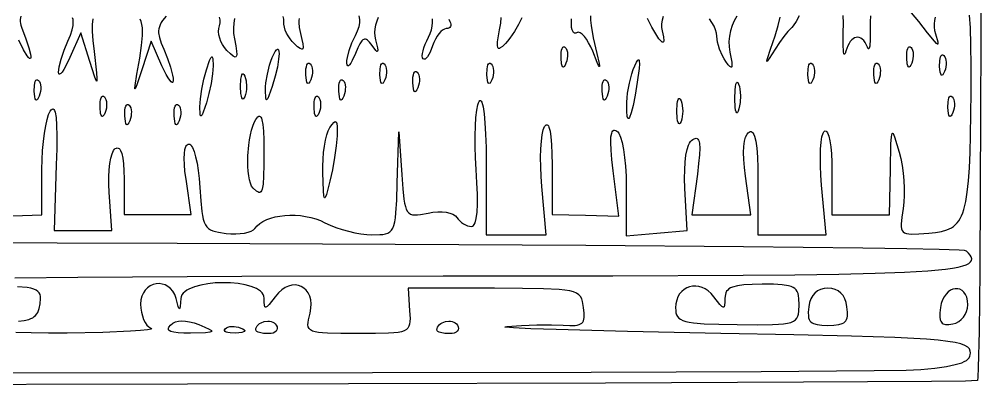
# Model space of a CAD drawing. Header units: millimetres. Extents: x -4.58 to 1.11, y 0.34 to 8.32.
# Drawn here: x -0.186 to 1.115, y 0.34 to 0.835 of the extents above; entities that cross this region are included whole.
import ezdxf

# ---------------------------------------------------------------- set-up
doc = ezdxf.new("R2010")
doc.units = ezdxf.units.MM

msp = doc.modelspace()

# ---------------------------------------------------------------- linework, layer by layer
at = {"flags": 128}
for points in [[(1.111113, 6.271716), (1.113889, 3.813083), (1.114462, 3.082177), (1.114608, 2.416727), (1.114346, 1.82654), (1.113694, 1.321422), (1.11267, 0.911181), (1.111291, 0.605624), (1.110474, 0.495167), (1.109576, 0.414559), (1.108597, 0.365025), (1.108079, 0.352294), (1.107542, 0.347792), (1.091209, 0.347217), (1.045364, 0.346648), (0.872858, 0.345534), (0.605467, 0.344467), (0.258636, 0.343461), (-0.611566, 0.3417), (-1.614191, 0.340378), (-2.625682, 0.339623)], [(-0.194444, 0.569958), (-0.155556, 0.571069), (-0.155389, 0.63275), (-0.155127, 0.645483), (-0.154445, 0.658019), (-0.15339, 0.670038), (-0.152007, 0.681217), (-0.150343, 0.691235), (-0.148444, 0.699771), (-0.146356, 0.706504), (-0.144125, 0.711111), (-0.142734, 0.712897), (-0.141465, 0.71389), (-0.140319, 0.714079), (-0.139292, 0.713455), (-0.138386, 0.712008), (-0.137597, 0.709727), (-0.13637, 0.702625), (-0.135602, 0.69207), (-0.135283, 0.677982), (-0.135405, 0.660282), (-0.135958, 0.638889), (-0.138889, 0.55), (-0.1, 0.55), (-0.061111, 0.55), (-0.064694, 0.601625), (-0.065178, 0.61223), (-0.06516, 0.622371), (-0.064674, 0.631818), (-0.063752, 0.640342), (-0.062427, 0.647713), (-0.060732, 0.653701), (-0.058699, 0.658077), (-0.057566, 0.659589), (-0.056361, 0.660611), (-0.054946, 0.66129), (-0.053616, 0.661528), (-0.052373, 0.661326), (-0.051218, 0.660687), (-0.050151, 0.659614), (-0.049173, 0.658109), (-0.047486, 0.653813), (-0.046164, 0.647818), (-0.045213, 0.640146), (-0.044637, 0.630816), (-0.044444, 0.619847), (-0.044444, 0.571708), (0.000889, 0.571708), (0.046208, 0.571708), (0.039097, 0.619181), (0.037729, 0.629615), (0.036913, 0.638934), (0.03664, 0.647053), (0.036905, 0.653887), (0.037698, 0.659351), (0.039013, 0.663358), (0.039864, 0.66479), (0.040843, 0.665825), (0.041949, 0.666455), (0.043181, 0.666667), (0.04434, 0.666364), (0.045501, 0.665476), (0.046657, 0.664033), (0.047799, 0.662064), (0.050013, 0.656669), (0.052085, 0.649531), (0.053954, 0.640889), (0.055561, 0.630983), (0.056847, 0.620051), (0.05775, 0.608333), (0.058942, 0.589976), (0.060365, 0.575865), (0.061272, 0.570211), (0.062367, 0.565391), (0.063693, 0.561329), (0.065295, 0.557948), (0.067216, 0.555173), (0.069498, 0.552928), (0.072187, 0.551137), (0.075324, 0.549724), (0.078954, 0.548613), (0.083121, 0.547728), (0.093236, 0.546333), (0.099831, 0.545803), (0.10625, 0.545716), (0.112333, 0.546044), (0.11792, 0.546759), (0.122853, 0.547834), (0.12697, 0.549242), (0.130114, 0.550954), (0.132125, 0.552944), (0.135005, 0.556505), (0.138668, 0.559686), (0.143033, 0.562482), (0.148019, 0.564886), (0.153544, 0.566892), (0.159528, 0.568491), (0.165889, 0.569679), (0.172545, 0.570448), (0.179416, 0.570791), (0.186421, 0.570703), (0.193477, 0.570175), (0.200504, 0.569202), (0.20742, 0.567777), (0.214145, 0.565893), (0.220597, 0.563544), (0.226694, 0.560722), (0.233659, 0.557451), (0.241421, 0.5544), (0.249719, 0.551635), (0.258295, 0.549224), (0.266888, 0.547233), (0.275237, 0.545728), (0.283084, 0.544776), (0.290167, 0.544444), (0.300649, 0.544612), (0.30491, 0.544969), (0.308582, 0.545639), (0.311714, 0.54672), (0.314353, 0.548312), (0.316548, 0.550511), (0.318347, 0.553417), (0.319799, 0.557127), (0.320951, 0.56174), (0.321851, 0.567355), (0.322549, 0.574069), (0.32353, 0.59119), (0.324278, 0.613889), (0.326333, 0.683333), (0.330403, 0.625389), (0.331809, 0.60655), (0.333289, 0.5924), (0.334181, 0.586903), (0.33524, 0.582363), (0.336516, 0.578707), (0.338057, 0.575863), (0.339914, 0.573759), (0.342135, 0.572325), (0.344771, 0.571486), (0.34787, 0.571172), (0.351481, 0.571311), (0.355656, 0.57183), (0.365889, 0.573722), (0.372465, 0.574766), (0.37884, 0.575256), (0.384869, 0.575214), (0.390411, 0.574661), (0.395324, 0.57362), (0.399465, 0.572111), (0.402691, 0.570156), (0.404861, 0.567778), (0.406626, 0.565323), (0.408744, 0.563032), (0.411134, 0.560956), (0.413717, 0.559146), (0.416412, 0.55765), (0.41914, 0.55652), (0.421821, 0.555805), (0.424375, 0.555556), (0.42579, 0.55586), (0.42707, 0.556773), (0.428216, 0.558291), (0.429228, 0.560414), (0.430846, 0.566467), (0.431925, 0.574917), (0.432463, 0.585749), (0.432459, 0.59895), (0.431911, 0.614506), (0.430819, 0.632403), (0.429905, 0.648142), (0.429423, 0.663409), (0.429357, 0.67783), (0.429691, 0.691028), (0.430409, 0.702627), (0.431495, 0.71225), (0.432934, 0.719523), (0.43378, 0.722161), (0.434708, 0.724069), (0.435728, 0.725211), (0.436707, 0.725382), (0.437641, 0.724612), (0.438528, 0.722928), (0.440146, 0.716932), (0.441535, 0.707618), (0.442668, 0.69521), (0.443521, 0.679933), (0.444066, 0.66201), (0.444278, 0.641667), (0.444444, 0.544444), (0.484875, 0.544444), (0.525306, 0.544444), (0.519403, 0.609597), (0.518415, 0.622999), (0.517877, 0.63611), (0.517775, 0.648599), (0.518092, 0.660135), (0.518814, 0.67039), (0.519924, 0.679031), (0.521408, 0.685729), (0.522285, 0.688246), (0.52325, 0.690153), (0.524386, 0.691664), (0.525458, 0.692516), (0.526466, 0.692714), (0.527409, 0.692265), (0.528285, 0.691175), (0.529093, 0.68945), (0.5305, 0.684122), (0.531621, 0.676331), (0.532445, 0.666129), (0.532964, 0.653567), (0.533167, 0.638694), (0.533333, 0.571847), (0.578403, 0.570653), (0.623472, 0.569472), (0.615819, 0.63075), (0.614061, 0.646037), (0.612961, 0.658646), (0.612528, 0.668689), (0.612774, 0.676274), (0.613709, 0.681512), (0.614438, 0.683285), (0.615343, 0.684512), (0.616425, 0.685207), (0.617686, 0.685383), (0.619128, 0.685055), (0.62075, 0.684236), (0.622063, 0.683091), (0.623332, 0.681322), (0.625716, 0.676049), (0.627856, 0.668684), (0.629708, 0.659491), (0.631227, 0.648738), (0.632367, 0.636691), (0.633084, 0.623616), (0.633333, 0.609778), (0.633333, 0.543097), (0.674556, 0.546542), (0.715778, 0.55), (0.712681, 0.607194), (0.712221, 0.620136), (0.712293, 0.631893), (0.712881, 0.64238), (0.713974, 0.65151), (0.715557, 0.6592), (0.717616, 0.665362), (0.71882, 0.667844), (0.720139, 0.669912), (0.72157, 0.671556), (0.723111, 0.672764), (0.724936, 0.673748), (0.726557, 0.674301), (0.727978, 0.674404), (0.729201, 0.674039), (0.730228, 0.673185), (0.731062, 0.671825), (0.731706, 0.669938), (0.732161, 0.667505), (0.732519, 0.660927), (0.732156, 0.651938), (0.731092, 0.640383), (0.729347, 0.626111), (0.722042, 0.571111), (0.761764, 0.571111), (0.801472, 0.571111), (0.794306, 0.623236), (0.792907, 0.635038), (0.792092, 0.645747), (0.791855, 0.655287), (0.792189, 0.663582), (0.79309, 0.670556), (0.79455, 0.676133), (0.796564, 0.680237), (0.797776, 0.681713), (0.799125, 0.682792), (0.800596, 0.683424), (0.801969, 0.68344), (0.803243, 0.682837), (0.80442, 0.68161), (0.805499, 0.679759), (0.806482, 0.67728), (0.80816, 0.670425), (0.809457, 0.661025), (0.810379, 0.649055), (0.810929, 0.634494), (0.811111, 0.617319), (0.811111, 0.544444), (0.857097, 0.544444), (0.903083, 0.544444), (0.897042, 0.611097), (0.896034, 0.624616), (0.895491, 0.637472), (0.895395, 0.649368), (0.895731, 0.660005), (0.896481, 0.669084), (0.89763, 0.676306), (0.89916, 0.681373), (0.900063, 0.683005), (0.901056, 0.683986), (0.902079, 0.68431), (0.903075, 0.684019), (0.904036, 0.683139), (0.904959, 0.6817), (0.906666, 0.677248), (0.908156, 0.670882), (0.909387, 0.662821), (0.910317, 0.653283), (0.910906, 0.642487), (0.911111, 0.630653), (0.911111, 0.571111), (0.95, 0.571111), (0.988889, 0.571111), (0.989889, 0.632778), (0.990674, 0.667057), (0.991299, 0.676435), (0.991726, 0.679292), (0.992253, 0.680969), (0.992896, 0.681497), (0.993671, 0.680908), (0.995682, 0.6765), (1.002014, 0.655639), (1.004129, 0.64709), (1.005866, 0.637662), (1.007204, 0.627665), (1.008122, 0.617408), (1.008598, 0.607203), (1.008612, 0.59736), (1.008142, 0.588189), (1.007167, 0.58), (1.0053, 0.567938), (1.004413, 0.558892), (1.004461, 0.555381), (1.004901, 0.552481), (1.005784, 0.550144), (1.00716, 0.548323), (1.009077, 0.546969), (1.011585, 0.546036), (1.014734, 0.545475), (1.018573, 0.545238), (1.028519, 0.545548), (1.041819, 0.546583), (1.050938, 0.54754), (1.05901, 0.548931), (1.066101, 0.550975), (1.069298, 0.552309), (1.072276, 0.553888), (1.07504, 0.55574), (1.077601, 0.557891), (1.079965, 0.560368), (1.082142, 0.563199), (1.084139, 0.566411), (1.085965, 0.570032), (1.087628, 0.574088), (1.089135, 0.578608), (1.091719, 0.589144), (1.093781, 0.601859), (1.095388, 0.61697), (1.096605, 0.634697), (1.097497, 0.655256), (1.098132, 0.678866), (1.098889, 0.736111), (1.099034, 0.771584), (1.098761, 0.800391), (1.098004, 0.823129), (1.096698, 0.840394)], [(-0.183906, 0.839255), (-0.184757, 0.834464), (-0.184765, 0.831965), (-0.184473, 0.829407), (-0.183866, 0.826796), (-0.182931, 0.824139), (-0.176914, 0.80868), (-0.17287, 0.796488), (-0.170738, 0.787827), (-0.170373, 0.784901), (-0.170464, 0.782957), (-0.171004, 0.782025), (-0.171987, 0.782141), (-0.173406, 0.783335), (-0.175253, 0.785641), (-0.180202, 0.79372), (-0.186778, 0.806639)], [(-0.086477, 0.835594), (-0.087429, 0.82805), (-0.087456, 0.818416), (-0.086631, 0.806355), (-0.085028, 0.791528), (-0.08171, 0.762696), (-0.081091, 0.754987), (-0.081247, 0.751559), (-0.081633, 0.751405), (-0.082236, 0.752268), (-0.084122, 0.756969), (-0.090819, 0.777778), (-0.102958, 0.816667), (-0.117639, 0.783333), (-0.123384, 0.771445), (-0.125926, 0.76702), (-0.128163, 0.763717), (-0.130035, 0.761618), (-0.131479, 0.760804), (-0.132021, 0.760905), (-0.132432, 0.761358), (-0.132833, 0.763361), (-0.132667, 0.766631), (-0.131996, 0.770816), (-0.129344, 0.781236), (-0.12529, 0.79324), (-0.12025, 0.805444), (-0.116776, 0.813592), (-0.114401, 0.820562), (-0.113147, 0.826603), (-0.113038, 0.83196), (-0.11342, 0.834459), (-0.114097, 0.83688)], [(0.012356, 0.839183), (0.007482, 0.833147), (0.005642, 0.830323), (0.004189, 0.82757), (0.003114, 0.824845), (0.00241, 0.822104), (0.002067, 0.819304), (0.002078, 0.816402), (0.003129, 0.810114), (0.005495, 0.802892), (0.009111, 0.794389), (0.014162, 0.782164), (0.018224, 0.770142), (0.020883, 0.759709), (0.021556, 0.755521), (0.021722, 0.75225), (0.021321, 0.750247), (0.02091, 0.749794), (0.020368, 0.749693), (0.018924, 0.750507), (0.017052, 0.752606), (0.014814, 0.755909), (0.012273, 0.760334), (0.006528, 0.772222), (-0.008153, 0.805556), (-0.020653, 0.766667), (-0.02681, 0.748051), (-0.028651, 0.743135), (-0.02972, 0.741102), (-0.029978, 0.741156), (-0.030057, 0.741918), (-0.029702, 0.745548), (-0.027069, 0.761111), (-0.023377, 0.782371), (-0.020906, 0.799469), (-0.019708, 0.812992), (-0.019602, 0.818597), (-0.019833, 0.823528), (-0.020409, 0.827858), (-0.021334, 0.831662), (-0.022616, 0.835012)], [(0.104718, 0.835733), (0.103553, 0.829446), (0.103083, 0.822743), (0.103363, 0.815678), (0.104444, 0.808306), (0.106223, 0.798974), (0.107286, 0.791994), (0.107559, 0.787249), (0.107374, 0.785679), (0.106962, 0.784623), (0.106313, 0.784068), (0.105418, 0.783999), (0.102851, 0.785261), (0.099182, 0.788291), (0.094333, 0.792972), (0.091151, 0.796624), (0.088435, 0.800687), (0.086226, 0.805025), (0.084564, 0.809503), (0.083492, 0.813985), (0.08305, 0.818336), (0.08328, 0.822418), (0.084222, 0.826097), (0.08518, 0.829965), (0.085149, 0.833905), (0.084166, 0.83786)], [(0.19184, 0.836081), (0.191442, 0.833328), (0.191351, 0.830346), (0.192023, 0.82358), (0.193736, 0.815556), (0.195625, 0.807617), (0.19678, 0.801621), (0.197148, 0.797482), (0.196679, 0.795113), (0.196114, 0.794566), (0.195321, 0.79443), (0.193023, 0.795347), (0.189734, 0.797778), (0.185403, 0.801639), (0.182326, 0.804855), (0.1795, 0.808463), (0.176982, 0.81234), (0.174833, 0.816365), (0.173111, 0.820414), (0.171875, 0.824365), (0.171184, 0.828097), (0.171097, 0.831486), (0.170943, 0.834831), (0.17007, 0.838425)], [(0.298695, 0.837122), (0.296587, 0.832188), (0.295001, 0.827145), (0.293982, 0.822057), (0.293577, 0.816987), (0.293832, 0.811998), (0.294792, 0.807153), (0.297472, 0.796433), (0.297898, 0.793359), (0.297691, 0.791771), (0.297345, 0.791525), (0.296835, 0.791641), (0.295311, 0.792942), (0.290194, 0.799722), (0.286928, 0.804085), (0.284054, 0.806931), (0.282724, 0.807767), (0.281445, 0.808199), (0.280201, 0.80822), (0.278976, 0.807823), (0.277753, 0.806999), (0.276518, 0.80574), (0.273944, 0.801886), (0.271129, 0.796198), (0.267944, 0.788611), (0.263625, 0.779086), (0.261696, 0.775766), (0.259984, 0.773479), (0.258538, 0.772278), (0.257403, 0.772217), (0.25663, 0.773347), (0.256264, 0.775722), (0.256371, 0.779124), (0.256951, 0.783197), (0.259345, 0.792743), (0.263071, 0.803132), (0.26775, 0.813139), (0.27082, 0.819412), (0.272869, 0.825004), (0.273878, 0.830077), (0.273826, 0.83479), (0.272694, 0.839305)], [(0.393795, 0.835245), (0.395222, 0.832069), (0.39622, 0.830091), (0.396717, 0.828246), (0.396733, 0.826573), (0.396288, 0.825115), (0.395402, 0.82391), (0.394093, 0.822999), (0.392383, 0.822423), (0.390292, 0.822222), (0.387931, 0.821752), (0.385439, 0.820403), (0.382892, 0.81827), (0.380365, 0.815448), (0.377932, 0.812031), (0.375671, 0.808113), (0.373654, 0.803789), (0.371958, 0.799153), (0.368687, 0.79063), (0.366941, 0.787217), (0.365191, 0.784467), (0.363489, 0.782452), (0.361888, 0.781245), (0.360439, 0.780917), (0.359194, 0.781542), (0.358365, 0.78312), (0.358094, 0.785535), (0.358354, 0.788666), (0.359113, 0.792394), (0.360341, 0.796598), (0.362009, 0.801157), (0.364086, 0.805951), (0.366542, 0.810861), (0.368839, 0.815814), (0.370482, 0.820796), (0.371494, 0.825759), (0.3719, 0.830655), (0.371723, 0.835436)], [(0.492222, 0.836847), (0.488119, 0.827865), (0.482602, 0.818325), (0.476396, 0.809365), (0.47326, 0.805459), (0.470222, 0.802125), (0.466285, 0.798391), (0.463278, 0.796181), (0.462111, 0.795679), (0.46116, 0.795594), (0.460421, 0.79594), (0.459889, 0.796729), (0.459422, 0.799684), (0.459718, 0.804559), (0.462431, 0.820458), (0.464038, 0.829684), (0.464755, 0.83728)], [(0.584987, 0.839365), (0.58518, 0.833494), (0.585898, 0.826693), (0.588822, 0.81004), (0.593597, 0.788889), (0.596677, 0.775345), (0.597201, 0.772087), (0.597192, 0.771345), (0.596995, 0.771198), (0.596018, 0.772698), (0.594232, 0.776608), (0.588069, 0.791736), (0.585438, 0.797772), (0.582632, 0.803187), (0.579739, 0.807877), (0.576844, 0.81174), (0.574033, 0.814671), (0.571394, 0.816568), (0.569011, 0.817328), (0.567943, 0.817249), (0.566972, 0.816847), (0.565213, 0.816136), (0.563632, 0.816235), (0.56226, 0.817088), (0.561127, 0.818637), (0.560262, 0.820827), (0.559697, 0.823599), (0.55946, 0.826898), (0.559583, 0.830667), (0.559615, 0.833232), (0.559307, 0.835662)], [(0.683002, 0.838488), (0.681678, 0.833556), (0.681006, 0.828589), (0.681033, 0.823728), (0.681806, 0.819111), (0.683587, 0.811043), (0.683954, 0.806043), (0.683637, 0.804669), (0.683003, 0.804031), (0.682065, 0.804119), (0.680833, 0.804924), (0.677541, 0.808639), (0.673224, 0.815095), (0.667978, 0.824211), (0.661903, 0.835903)], [(0.782578, 0.839247), (0.779182, 0.832986), (0.776355, 0.826337), (0.774167, 0.819394), (0.772687, 0.812248), (0.771986, 0.804993), (0.772132, 0.797722), (0.773194, 0.790528), (0.775719, 0.777084), (0.776061, 0.77305), (0.775762, 0.770741), (0.775366, 0.770219), (0.774801, 0.770109), (0.773157, 0.771104), (0.770809, 0.773677), (0.767736, 0.777778), (0.765354, 0.781487), (0.763125, 0.785647), (0.759323, 0.794753), (0.757849, 0.799418), (0.756724, 0.803969), (0.755999, 0.808266), (0.755722, 0.812167), (0.755242, 0.816134), (0.753924, 0.82062), (0.751861, 0.825471), (0.749142, 0.830533), (0.74586, 0.835652)], [(0.866729, 0.839709), (0.862781, 0.832085), (0.858849, 0.825975), (0.85704, 0.823751), (0.855417, 0.822222), (0.851487, 0.818312), (0.846201, 0.811771), (0.840249, 0.803511), (0.834319, 0.794444), (0.826474, 0.781944), (0.824309, 0.778819), (0.82322, 0.777778), (0.823137, 0.778819), (0.823985, 0.781944), (0.828194, 0.794444), (0.834213, 0.812382), (0.838495, 0.826577), (0.841032, 0.837561)], [(0.962913, 0.839718), (0.962452, 0.831471), (0.962569, 0.821819), (0.96273, 0.807972), (0.962085, 0.798719), (0.961498, 0.796067), (0.960755, 0.794866), (0.96033, 0.794842), (0.959871, 0.795218), (0.958861, 0.797222), (0.957374, 0.800713), (0.955721, 0.803669), (0.953929, 0.806095), (0.952024, 0.807995), (0.950032, 0.809375), (0.94798, 0.81024), (0.945893, 0.810595), (0.943799, 0.810444), (0.941722, 0.809794), (0.93969, 0.808649), (0.937729, 0.807014), (0.935865, 0.804894), (0.934124, 0.802294), (0.932532, 0.79922), (0.931117, 0.795676), (0.929903, 0.791667), (0.928913, 0.788668), (0.928048, 0.787623), (0.927666, 0.787802), (0.927322, 0.788431), (0.92675, 0.790988), (0.926129, 0.800938), (0.926306, 0.816653), (0.926538, 0.829556), (0.926181, 0.839837)], [(1.050625, 0.837633), (1.049616, 0.833245), (1.04909, 0.82877), (1.049078, 0.824254), (1.049612, 0.819746), (1.050722, 0.815292), (1.053852, 0.804602), (1.054206, 0.801985), (1.054039, 0.801364), (1.053628, 0.801203), (1.052029, 0.802268), (1.049316, 0.805192), (1.040181, 0.816667), (1.028282, 0.831821), (1.018499, 0.84365)], [(0.146333, 0.738889), (0.146462, 0.743806), (0.14696, 0.749271), (0.148908, 0.761111), (0.151874, 0.772951), (0.153645, 0.778416), (0.155556, 0.783333), (0.157694, 0.787979), (0.159548, 0.791347), (0.161116, 0.793511), (0.162399, 0.79454), (0.163397, 0.794507), (0.16411, 0.793483), (0.164538, 0.79154), (0.164681, 0.788748), (0.16411, 0.780906), (0.162399, 0.770527), (0.159548, 0.758183), (0.155556, 0.744444), (0.151134, 0.731641), (0.149564, 0.728159), (0.148361, 0.726589), (0.147884, 0.726512), (0.147481, 0.726903), (0.14688, 0.729075), (0.146333, 0.738889)], [(0.545319, 0.782403), (0.545508, 0.79014), (0.545981, 0.793136), (0.546674, 0.79547), (0.547561, 0.797083), (0.54862, 0.797913), (0.549825, 0.7979), (0.551153, 0.796986), (0.552383, 0.795339), (0.553301, 0.793228), (0.553904, 0.790739), (0.554186, 0.78796), (0.554144, 0.784979), (0.553776, 0.781883), (0.553076, 0.778759), (0.552042, 0.775694), (0.550754, 0.772904), (0.549567, 0.771178), (0.548495, 0.770504), (0.54755, 0.770866), (0.546747, 0.772252), (0.546098, 0.774646), (0.545319, 0.782403)], [(1.011986, 0.782403), (1.012175, 0.79014), (1.012648, 0.793136), (1.01334, 0.79547), (1.014228, 0.797083), (1.015287, 0.797913), (1.016492, 0.7979), (1.017819, 0.796986), (1.01905, 0.795339), (1.019968, 0.793228), (1.02057, 0.790739), (1.020852, 0.78796), (1.020811, 0.784979), (1.020442, 0.781883), (1.019743, 0.778759), (1.018708, 0.775694), (1.017421, 0.772904), (1.016234, 0.771178), (1.015162, 0.770504), (1.014217, 0.770866), (1.013414, 0.772252), (1.012765, 0.774646), (1.011986, 0.782403)], [(0.057778, 0.716667), (0.058479, 0.727487), (0.060389, 0.740521), (0.063215, 0.754128), (0.066667, 0.766667), (0.071028, 0.779285), (0.072578, 0.782726), (0.073759, 0.784288), (0.074223, 0.784372), (0.074609, 0.783995), (0.075169, 0.78187), (0.075569, 0.772222), (0.074866, 0.761402), (0.072951, 0.748368), (0.07012, 0.734761), (0.066667, 0.722222), (0.062307, 0.709598), (0.06076, 0.706157), (0.059582, 0.704595), (0.059119, 0.704513), (0.058734, 0.704891), (0.058176, 0.707017), (0.057778, 0.716667)], [(1.056431, 0.771292), (1.056619, 0.779029), (1.057092, 0.782025), (1.057785, 0.784359), (1.058673, 0.785971), (1.059731, 0.786801), (1.060937, 0.786789), (1.062264, 0.785875), (1.063494, 0.784228), (1.064413, 0.782117), (1.065015, 0.779628), (1.065297, 0.776849), (1.065256, 0.773868), (1.064887, 0.770771), (1.064187, 0.767648), (1.063153, 0.764583), (1.061865, 0.761793), (1.060679, 0.760067), (1.059606, 0.759393), (1.058661, 0.759755), (1.057858, 0.761141), (1.057209, 0.763535), (1.056431, 0.771292)], [(0.200875, 0.760181), (0.201064, 0.767918), (0.201537, 0.770914), (0.202229, 0.773248), (0.203117, 0.77486), (0.204176, 0.77569), (0.205381, 0.775678), (0.206708, 0.774764), (0.207939, 0.773117), (0.208857, 0.771005), (0.209459, 0.768517), (0.209741, 0.765738), (0.2097, 0.762757), (0.209331, 0.75966), (0.208632, 0.756536), (0.207597, 0.753472), (0.20631, 0.750681), (0.205123, 0.748956), (0.204051, 0.748282), (0.203106, 0.748644), (0.202302, 0.750029), (0.201654, 0.752423), (0.200875, 0.760181)], [(0.300875, 0.760181), (0.301064, 0.767918), (0.301537, 0.770914), (0.302229, 0.773248), (0.303117, 0.77486), (0.304176, 0.77569), (0.305381, 0.775678), (0.306708, 0.774764), (0.307939, 0.773117), (0.308857, 0.771005), (0.309459, 0.768517), (0.309741, 0.765738), (0.3097, 0.762757), (0.309331, 0.75966), (0.308632, 0.756536), (0.307597, 0.753472), (0.30631, 0.750681), (0.305123, 0.748956), (0.304051, 0.748282), (0.303106, 0.748644), (0.302302, 0.750029), (0.301654, 0.752423), (0.300875, 0.760181)], [(0.445319, 0.760181), (0.445508, 0.767918), (0.445981, 0.770914), (0.446674, 0.773248), (0.447561, 0.77486), (0.44862, 0.77569), (0.449825, 0.775678), (0.451153, 0.774764), (0.452383, 0.773117), (0.453301, 0.771005), (0.453904, 0.768517), (0.454186, 0.765738), (0.454144, 0.762757), (0.453776, 0.75966), (0.453076, 0.756536), (0.452042, 0.753472), (0.450754, 0.750681), (0.449567, 0.748956), (0.448495, 0.748282), (0.44755, 0.748644), (0.446747, 0.750029), (0.446098, 0.752423), (0.445319, 0.760181)], [(0.634111, 0.723139), (0.634474, 0.728989), (0.63521, 0.735324), (0.637623, 0.748639), (0.640992, 0.761475), (0.642923, 0.76721), (0.644958, 0.772222), (0.647312, 0.776984), (0.649104, 0.779639), (0.64979, 0.780169), (0.650338, 0.780163), (0.650747, 0.779619), (0.651017, 0.778533), (0.651146, 0.774725), (0.650728, 0.768716), (0.648264, 0.75), (0.645353, 0.73244), (0.642578, 0.718576), (0.640035, 0.708591), (0.637818, 0.702663), (0.636861, 0.701277), (0.636022, 0.700974), (0.635312, 0.701775), (0.634742, 0.703703), (0.634074, 0.711031), (0.634111, 0.723139)], [(0.878653, 0.760181), (0.878842, 0.767918), (0.879314, 0.770914), (0.880007, 0.773248), (0.880895, 0.77486), (0.881954, 0.77569), (0.883159, 0.775678), (0.884486, 0.774764), (0.885717, 0.773117), (0.886635, 0.771005), (0.887237, 0.768517), (0.887519, 0.765738), (0.887478, 0.762757), (0.887109, 0.75966), (0.886409, 0.756536), (0.885375, 0.753472), (0.884088, 0.750681), (0.882901, 0.748956), (0.881828, 0.748282), (0.880884, 0.748644), (0.88008, 0.750029), (0.879432, 0.752423), (0.878653, 0.760181)], [(0.967542, 0.760181), (0.96773, 0.767918), (0.968203, 0.770914), (0.968896, 0.773248), (0.969784, 0.77486), (0.970842, 0.77569), (0.972048, 0.775678), (0.973375, 0.774764), (0.974605, 0.773117), (0.975524, 0.771005), (0.976126, 0.768517), (0.976408, 0.765738), (0.976367, 0.762757), (0.975998, 0.75966), (0.975298, 0.756536), (0.974264, 0.753472), (0.972976, 0.750681), (0.97179, 0.748956), (0.970717, 0.748282), (0.969773, 0.748644), (0.968969, 0.750029), (0.968321, 0.752423), (0.967542, 0.760181)], [(0.112861, 0.744444), (0.113304, 0.754134), (0.113824, 0.757567), (0.11451, 0.759983), (0.115342, 0.761324), (0.116295, 0.761534), (0.117346, 0.760556), (0.118472, 0.758333), (0.119484, 0.75526), (0.120207, 0.751845), (0.120785, 0.744444), (0.12064, 0.740687), (0.120207, 0.737044), (0.119484, 0.733629), (0.118472, 0.730556), (0.117346, 0.728333), (0.116295, 0.727355), (0.115342, 0.727565), (0.11451, 0.728906), (0.113824, 0.731322), (0.113304, 0.734755), (0.112861, 0.744444)], [(0.345319, 0.749069), (0.345508, 0.756807), (0.345981, 0.759803), (0.346674, 0.762137), (0.347561, 0.763749), (0.34862, 0.764579), (0.349825, 0.764567), (0.351153, 0.763653), (0.352383, 0.762006), (0.353301, 0.759894), (0.353904, 0.757405), (0.354186, 0.754627), (0.354144, 0.751646), (0.353776, 0.748549), (0.353076, 0.745425), (0.352042, 0.742361), (0.350754, 0.73957), (0.349567, 0.737845), (0.348495, 0.73717), (0.34755, 0.737533), (0.346747, 0.738918), (0.346098, 0.741312), (0.345319, 0.749069)], [(-0.165792, 0.737958), (-0.165603, 0.745696), (-0.16513, 0.748692), (-0.164437, 0.751026), (-0.16355, 0.752638), (-0.162491, 0.753468), (-0.161286, 0.753456), (-0.159958, 0.752542), (-0.158728, 0.750895), (-0.15781, 0.748783), (-0.157208, 0.746294), (-0.156925, 0.743516), (-0.156967, 0.740534), (-0.157335, 0.737438), (-0.158035, 0.734314), (-0.159069, 0.73125), (-0.160357, 0.728459), (-0.161544, 0.726734), (-0.162616, 0.726059), (-0.163561, 0.726422), (-0.164364, 0.727807), (-0.165013, 0.730201), (-0.165792, 0.737958)], [(0.245319, 0.737958), (0.245508, 0.745696), (0.245981, 0.748692), (0.246674, 0.751026), (0.247561, 0.752638), (0.24862, 0.753468), (0.249825, 0.753456), (0.251153, 0.752542), (0.252383, 0.750895), (0.253301, 0.748783), (0.253904, 0.746294), (0.254186, 0.743516), (0.254144, 0.740534), (0.253776, 0.737438), (0.253076, 0.734314), (0.252042, 0.73125), (0.250754, 0.728459), (0.249567, 0.726734), (0.248495, 0.726059), (0.24755, 0.726422), (0.246747, 0.727807), (0.246098, 0.730201), (0.245319, 0.737958)], [(0.600875, 0.737958), (0.601064, 0.745696), (0.601537, 0.748692), (0.602229, 0.751026), (0.603117, 0.752638), (0.604176, 0.753468), (0.605381, 0.753456), (0.606708, 0.752542), (0.607939, 0.750895), (0.608857, 0.748783), (0.609459, 0.746294), (0.609741, 0.743516), (0.6097, 0.740534), (0.609331, 0.737438), (0.608632, 0.734314), (0.607597, 0.73125), (0.60631, 0.728459), (0.605123, 0.726734), (0.604051, 0.726059), (0.603106, 0.726422), (0.602302, 0.727807), (0.601654, 0.730201), (0.600875, 0.737958)], [(0.779944, 0.727778), (0.780224, 0.739641), (0.780666, 0.744038), (0.781283, 0.747302), (0.782053, 0.749354), (0.782954, 0.750114), (0.783967, 0.749499), (0.785069, 0.747431), (0.786076, 0.74428), (0.786812, 0.740566), (0.787469, 0.731993), (0.787026, 0.722806), (0.786389, 0.718323), (0.785472, 0.714097), (0.784438, 0.710831), (0.783456, 0.709098), (0.782992, 0.708789), (0.782549, 0.708843), (0.78174, 0.71001), (0.781051, 0.712543), (0.780507, 0.716386), (0.779944, 0.727778)], [(-0.076903, 0.715736), (-0.076714, 0.723474), (-0.076241, 0.72647), (-0.075549, 0.728804), (-0.074661, 0.730416), (-0.073602, 0.731246), (-0.072397, 0.731234), (-0.071069, 0.730319), (-0.069839, 0.728673), (-0.068921, 0.726561), (-0.068319, 0.724072), (-0.068036, 0.721293), (-0.068078, 0.718312), (-0.068446, 0.715216), (-0.069146, 0.712092), (-0.070181, 0.709028), (-0.071468, 0.706237), (-0.072655, 0.704512), (-0.073727, 0.703837), (-0.074672, 0.7042), (-0.075475, 0.705585), (-0.076124, 0.707979), (-0.076903, 0.715736)], [(0.211986, 0.715736), (0.212175, 0.723474), (0.212648, 0.72647), (0.21334, 0.728804), (0.214228, 0.730416), (0.215287, 0.731246), (0.216492, 0.731234), (0.217819, 0.730319), (0.21905, 0.728673), (0.219968, 0.726561), (0.22057, 0.724072), (0.220852, 0.721293), (0.220811, 0.718312), (0.220442, 0.715216), (0.219743, 0.712092), (0.218708, 0.709028), (0.217421, 0.706237), (0.216234, 0.704512), (0.215162, 0.703837), (0.214217, 0.7042), (0.213414, 0.705585), (0.212765, 0.707979), (0.211986, 0.715736)], [(1.067542, 0.715736), (1.06773, 0.723474), (1.068203, 0.72647), (1.068896, 0.728804), (1.069784, 0.730416), (1.070842, 0.731246), (1.072048, 0.731234), (1.073375, 0.730319), (1.074605, 0.728673), (1.075524, 0.726561), (1.076126, 0.724072), (1.076408, 0.721293), (1.076367, 0.718312), (1.075998, 0.715216), (1.075298, 0.712092), (1.074264, 0.709028), (1.072976, 0.706237), (1.07179, 0.704512), (1.070717, 0.703837), (1.069773, 0.7042), (1.068969, 0.705585), (1.068321, 0.707979), (1.067542, 0.715736)], [(-0.043569, 0.704625), (-0.043381, 0.712363), (-0.042908, 0.715359), (-0.042215, 0.717693), (-0.041327, 0.719305), (-0.040269, 0.720135), (-0.039063, 0.720123), (-0.037736, 0.719208), (-0.036506, 0.717561), (-0.035587, 0.71545), (-0.034985, 0.712961), (-0.034703, 0.710182), (-0.034744, 0.707201), (-0.035113, 0.704105), (-0.035813, 0.700981), (-0.036847, 0.697917), (-0.038135, 0.695126), (-0.039321, 0.6934), (-0.040394, 0.692726), (-0.041339, 0.693089), (-0.042142, 0.694474), (-0.042791, 0.696868), (-0.043569, 0.704625)], [(0.023097, 0.704625), (0.023286, 0.712363), (0.023759, 0.715359), (0.024451, 0.717693), (0.025339, 0.719305), (0.026398, 0.720135), (0.027603, 0.720123), (0.028931, 0.719208), (0.030161, 0.717561), (0.031079, 0.71545), (0.031681, 0.712961), (0.031964, 0.710182), (0.031922, 0.707201), (0.031554, 0.704105), (0.030854, 0.700981), (0.029819, 0.697917), (0.028532, 0.695126), (0.027345, 0.6934), (0.026273, 0.692726), (0.025328, 0.693089), (0.024525, 0.694474), (0.023876, 0.696868), (0.023097, 0.704625)], [(0.70175, 0.711111), (0.702193, 0.720801), (0.702712, 0.724234), (0.703399, 0.726649), (0.704231, 0.727991), (0.705184, 0.728201), (0.706235, 0.727223), (0.707361, 0.725), (0.708373, 0.721927), (0.709095, 0.718511), (0.709674, 0.711111), (0.709529, 0.707354), (0.709095, 0.703711), (0.708373, 0.700296), (0.707361, 0.697222), (0.706235, 0.694999), (0.705184, 0.694021), (0.704231, 0.694231), (0.703399, 0.695573), (0.702712, 0.697989), (0.702193, 0.701421), (0.70175, 0.711111)], [(0.129625, 0.607403), (0.127703, 0.610062), (0.126094, 0.613787), (0.124792, 0.618437), (0.123792, 0.623875), (0.123089, 0.629961), (0.122677, 0.636557), (0.122703, 0.650722), (0.123826, 0.66526), (0.124785, 0.672321), (0.126002, 0.679059), (0.127471, 0.685335), (0.129186, 0.691009), (0.131142, 0.695944), (0.133333, 0.7), (0.136012, 0.703347), (0.137195, 0.704163), (0.138278, 0.704394), (0.139262, 0.704032), (0.140151, 0.703068), (0.140946, 0.701492), (0.141649, 0.699297), (0.142792, 0.69301), (0.143599, 0.684135), (0.144088, 0.6726), (0.144278, 0.658333), (0.144243, 0.638643), (0.143934, 0.623588), (0.14323, 0.612754), (0.142014, 0.605727), (0.141176, 0.603512), (0.140165, 0.602093), (0.138965, 0.601419), (0.137563, 0.601437), (0.135943, 0.602096), (0.13409, 0.603345), (0.129625, 0.607403)], [(0.223708, 0.627778), (0.2237, 0.637046), (0.224117, 0.64635), (0.224919, 0.655439), (0.226068, 0.664063), (0.227523, 0.67197), (0.229245, 0.678911), (0.231195, 0.684634), (0.233333, 0.688889), (0.236212, 0.693062), (0.238533, 0.695739), (0.240334, 0.696872), (0.241052, 0.696846), (0.241656, 0.696417), (0.24254, 0.694326), (0.243025, 0.690553), (0.242958, 0.677778), (0.241847, 0.664362), (0.239661, 0.648368), (0.236718, 0.631801), (0.233333, 0.616667), (0.228538, 0.598834), (0.226988, 0.594781), (0.226381, 0.59402), (0.22587, 0.594123), (0.225441, 0.595104), (0.225083, 0.596978), (0.224527, 0.603462), (0.223708, 0.627778)], [(-0.192013, 0.48626), (-0.107092, 0.487141), (0.114592, 0.488419), (0.386389, 0.488889), (0.615282, 0.489054), (0.791044, 0.489756), (0.861026, 0.490405), (0.920157, 0.491304), (0.969247, 0.492491), (1.009106, 0.494005), (1.040544, 0.495885), (1.064373, 0.49817), (1.073687, 0.499475), (1.081402, 0.500897), (1.08762, 0.502439), (1.092442, 0.504106), (1.095969, 0.505903), (1.098303, 0.507835), (1.099544, 0.509906), (1.099795, 0.512122), (1.099156, 0.514488), (1.09773, 0.517007), (1.095616, 0.519686), (1.092917, 0.522528), (1.090167, 0.523016), (1.082979, 0.523505), (1.055732, 0.524479), (1.012069, 0.525445), (0.952878, 0.526395), (0.791479, 0.528225), (0.57866, 0.529922), (0.321546, 0.531436), (0.027264, 0.532717), (-0.297061, 0.533718)], [(1.031069, 0.362681), (1.050126, 0.364816), (1.065486, 0.366997), (1.077462, 0.369344), (1.086368, 0.371974), (1.089768, 0.373432), (1.092519, 0.375006), (1.09466, 0.376709), (1.09623, 0.378558), (1.097267, 0.380565), (1.097813, 0.382748), (1.097905, 0.385119), (1.097583, 0.387694), (1.096537, 0.390504), (1.095596, 0.391801), (1.094321, 0.393031), (1.090615, 0.395297), (1.085097, 0.397326), (1.077448, 0.39914), (1.067347, 0.400761), (1.054473, 0.402213), (1.038507, 0.403517), (0.996013, 0.405775), (0.937302, 0.407714), (0.85981, 0.409516), (0.760972, 0.411361), (0.635103, 0.413902), (0.538707, 0.416543), (0.504521, 0.417803), (0.481255, 0.418969), (0.470095, 0.420001), (0.469334, 0.420234), (0.469423, 0.420455), (0.472222, 0.420861), (0.491961, 0.422136), (0.512849, 0.422863), (0.532396, 0.422988), (0.548111, 0.422458), (0.557202, 0.422049), (0.564311, 0.422284), (0.56718, 0.422693), (0.569625, 0.423325), (0.571668, 0.424198), (0.573333, 0.425333), (0.574645, 0.426751), (0.575625, 0.428472), (0.576299, 0.430516), (0.576689, 0.432904), (0.576714, 0.438789), (0.575889, 0.446292), (0.57436, 0.454663), (0.573208, 0.458071), (0.571581, 0.461007), (0.569315, 0.463507), (0.566246, 0.465605), (0.562212, 0.467336), (0.55705, 0.468736), (0.550597, 0.46984), (0.542689, 0.470683), (0.521856, 0.471725), (0.493246, 0.472145), (0.455556, 0.472222), (0.338889, 0.472222), (0.340986, 0.441667), (0.341514, 0.431625), (0.341442, 0.427557), (0.341011, 0.424066), (0.340121, 0.421108), (0.338672, 0.418638), (0.336563, 0.416613), (0.333694, 0.414988), (0.329965, 0.413719), (0.325274, 0.412763), (0.319522, 0.412074), (0.312607, 0.41161), (0.29489, 0.411177), (0.271319, 0.411111), (0.247897, 0.411178), (0.230317, 0.411588), (0.223489, 0.41202), (0.217848, 0.412654), (0.213301, 0.413531), (0.209757, 0.414689), (0.207124, 0.416168), (0.205312, 0.418006), (0.204228, 0.420243), (0.20378, 0.422918), (0.203878, 0.426069), (0.20443, 0.429737), (0.206528, 0.438778), (0.207747, 0.445355), (0.208036, 0.451414), (0.207475, 0.456918), (0.206145, 0.461829), (0.204126, 0.466109), (0.201499, 0.469721), (0.198345, 0.472628), (0.194743, 0.47479), (0.190775, 0.476171), (0.186521, 0.476733), (0.182061, 0.476438), (0.177477, 0.475248), (0.172848, 0.473127), (0.168255, 0.470035), (0.163779, 0.465936), (0.1595, 0.460792), (0.151482, 0.4504), (0.148834, 0.447725), (0.146936, 0.446712), (0.14623, 0.446824), (0.145667, 0.447345), (0.144908, 0.449612), (0.144541, 0.453497), (0.144444, 0.458986), (0.144127, 0.461547), (0.143203, 0.46394), (0.141711, 0.466164), (0.139692, 0.468219), (0.137185, 0.470106), (0.134232, 0.471825), (0.127145, 0.474761), (0.118752, 0.477028), (0.109374, 0.478627), (0.099332, 0.479561), (0.088946, 0.479832), (0.078539, 0.479441), (0.068431, 0.47839), (0.058942, 0.476681), (0.050396, 0.474316), (0.043111, 0.471297), (0.040042, 0.469543), (0.03741, 0.467626), (0.035253, 0.465546), (0.033613, 0.463304), (0.032529, 0.4609), (0.032042, 0.458333), (0.031212, 0.447911), (0.030766, 0.445306), (0.030215, 0.444437), (0.029495, 0.445306), (0.028542, 0.447911), (0.025681, 0.458333), (0.023813, 0.463689), (0.021305, 0.468192), (0.018263, 0.47186), (0.014791, 0.47471), (0.010995, 0.476756), (0.006978, 0.478015), (0.002846, 0.478505), (-0.001297, 0.47824), (-0.005345, 0.477237), (-0.009193, 0.475512), (-0.012737, 0.473082), (-0.015872, 0.469962), (-0.018493, 0.46617), (-0.020495, 0.461721), (-0.021773, 0.456631), (-0.022222, 0.450917), (-0.021939, 0.44541), (-0.021126, 0.44005), (-0.019842, 0.434972), (-0.018142, 0.430309), (-0.016085, 0.426194), (-0.013726, 0.42276), (-0.011123, 0.420142), (-0.008333, 0.418472), (-0.007577, 0.417897), (-0.008132, 0.417328), (-0.01295, 0.416226), (-0.022322, 0.415193), (-0.035786, 0.414255), (-0.073136, 0.412771), (-0.121292, 0.411986), (-0.146614, 0.411971), (-0.169923, 0.41227), (-0.190731, 0.412856)], [(-0.187211, 0.427751), (-0.179352, 0.42868), (-0.172955, 0.430263), (-0.17026, 0.431328), (-0.167875, 0.43259), (-0.165782, 0.434061), (-0.163964, 0.435751), (-0.162401, 0.437672), (-0.161075, 0.439834), (-0.159062, 0.444929), (-0.157778, 0.451125), (-0.157119, 0.458343), (-0.157284, 0.461326), (-0.157886, 0.463929), (-0.159007, 0.466181), (-0.160727, 0.468108), (-0.163127, 0.469739), (-0.166288, 0.471102), (-0.170292, 0.472226), (-0.175218, 0.473138), (-0.188164, 0.474439)], [(0.866667, 0.450167), (0.866399, 0.458619), (0.865981, 0.462112), (0.865301, 0.465157), (0.864304, 0.467784), (0.862935, 0.470024), (0.861138, 0.471906), (0.858859, 0.473462), (0.856043, 0.474721), (0.852635, 0.475714), (0.843821, 0.477022), (0.831978, 0.477629), (0.816667, 0.477778), (0.803165, 0.47758), (0.792173, 0.476931), (0.78347, 0.47575), (0.776839, 0.473955), (0.774232, 0.472801), (0.772061, 0.471463), (0.770299, 0.46993), (0.768919, 0.468192), (0.767892, 0.466239), (0.767193, 0.46406), (0.766667, 0.458986), (0.766571, 0.453497), (0.766203, 0.449612), (0.765444, 0.447345), (0.764881, 0.446824), (0.764175, 0.446712), (0.762277, 0.447725), (0.75963, 0.4504), (0.751611, 0.460792), (0.747992, 0.465114), (0.744098, 0.46864), (0.739999, 0.47139), (0.735766, 0.473386), (0.731468, 0.474646), (0.727176, 0.475193), (0.722959, 0.475044), (0.718889, 0.474222), (0.715035, 0.472746), (0.711467, 0.470637), (0.708255, 0.467915), (0.70547, 0.4646), (0.703182, 0.460713), (0.701461, 0.456273), (0.700377, 0.451302), (0.7, 0.445819), (0.700115, 0.442393), (0.700515, 0.439342), (0.701285, 0.436645), (0.702509, 0.434278), (0.704272, 0.43222), (0.706658, 0.430447), (0.709751, 0.428937), (0.713635, 0.427667), (0.718396, 0.426614), (0.724117, 0.425756), (0.738777, 0.424534), (0.758291, 0.423819), (0.783333, 0.423431), (0.810333, 0.423228), (0.830766, 0.423452), (0.838806, 0.423815), (0.845546, 0.424395), (0.851103, 0.425228), (0.855589, 0.426351), (0.859119, 0.4278), (0.861807, 0.429612), (0.863768, 0.431825), (0.865117, 0.434474), (0.865966, 0.437595), (0.866432, 0.441227), (0.866667, 0.450167)], [(0.931333, 0.447222), (0.930154, 0.453006), (0.928372, 0.458048), (0.925997, 0.462341), (0.923038, 0.465873), (0.919505, 0.468637), (0.915408, 0.470623), (0.910755, 0.471821), (0.905556, 0.472222), (0.900357, 0.471821), (0.895704, 0.470623), (0.891606, 0.468637), (0.888073, 0.465873), (0.885114, 0.462341), (0.882739, 0.458048), (0.880957, 0.453006), (0.879778, 0.447222), (0.879065, 0.440258), (0.879198, 0.434662), (0.879625, 0.432334), (0.880316, 0.430297), (0.881287, 0.428535), (0.882557, 0.42703), (0.884143, 0.425765), (0.886063, 0.424723), (0.890971, 0.423244), (0.897422, 0.422455), (0.905556, 0.422222), (0.913689, 0.422455), (0.92014, 0.423244), (0.925048, 0.424723), (0.926968, 0.425765), (0.928554, 0.42703), (0.929824, 0.428535), (0.930795, 0.430297), (0.931486, 0.432334), (0.931913, 0.434662), (0.932046, 0.440258), (0.931333, 0.447222)], [(1.094444, 0.450153), (1.094078, 0.455578), (1.093037, 0.460203), (1.091412, 0.464038), (1.08929, 0.467092), (1.08676, 0.469374), (1.083912, 0.470894), (1.080834, 0.47166), (1.077615, 0.471684), (1.074343, 0.470974), (1.071107, 0.469538), (1.067997, 0.467388), (1.065101, 0.464532), (1.062507, 0.460979), (1.060305, 0.456739), (1.058583, 0.451822), (1.057431, 0.446236), (1.056682, 0.439373), (1.056615, 0.433852), (1.057293, 0.429588), (1.057931, 0.427901), (1.05878, 0.426497), (1.059846, 0.425364), (1.061139, 0.424492), (1.064436, 0.42349), (1.068734, 0.423405), (1.074097, 0.424153), (1.078297, 0.425396), (1.082163, 0.427391), (1.085626, 0.430048), (1.088615, 0.433278), (1.091061, 0.436992), (1.092894, 0.441102), (1.094045, 0.445519), (1.094444, 0.450153)], [(0.018111, 0.422556), (0.021206, 0.425055), (0.024798, 0.426865), (0.028881, 0.427987), (0.03345, 0.42842), (0.038496, 0.428164), (0.044015, 0.42722), (0.05, 0.425586), (0.056444, 0.423264), (0.064683, 0.4199), (0.070379, 0.417308), (0.073421, 0.415377), (0.073914, 0.414625), (0.073701, 0.413998), (0.072771, 0.413482), (0.071109, 0.413062), (0.065534, 0.412457), (0.045, 0.411806), (0.03597, 0.411809), (0.028597, 0.412181), (0.022863, 0.412927), (0.018748, 0.414056), (0.016234, 0.415575), (0.015572, 0.416484), (0.015303, 0.417493), (0.015424, 0.418604), (0.015935, 0.419817), (0.018111, 0.422556)], [(0.091903, 0.417819), (0.09355, 0.419049), (0.095661, 0.419966), (0.09815, 0.420566), (0.100929, 0.420845), (0.10391, 0.420802), (0.107006, 0.420431), (0.11013, 0.41973), (0.113194, 0.418694), (0.115981, 0.417411), (0.117705, 0.416226), (0.118379, 0.415155), (0.118017, 0.41421), (0.116634, 0.413407), (0.114241, 0.412759), (0.106486, 0.411986), (0.098743, 0.412173), (0.095746, 0.412644), (0.093413, 0.413335), (0.091803, 0.414222), (0.090974, 0.415281), (0.090988, 0.416488), (0.091903, 0.417819)], [(0.133333, 0.416), (0.133574, 0.418119), (0.134262, 0.420066), (0.135343, 0.421828), (0.136764, 0.423395), (0.138472, 0.424753), (0.140414, 0.42589), (0.144786, 0.427451), (0.149457, 0.427982), (0.151771, 0.42783), (0.153999, 0.427383), (0.15609, 0.426629), (0.157989, 0.425556), (0.159643, 0.424151), (0.161, 0.422403), (0.162047, 0.420131), (0.16234, 0.418013), (0.161923, 0.416096), (0.160837, 0.414424), (0.159124, 0.413043), (0.156828, 0.412), (0.15399, 0.411341), (0.150653, 0.411111), (0.143927, 0.411496), (0.13842, 0.412545), (0.136301, 0.413269), (0.1347, 0.414099), (0.133687, 0.415016), (0.133333, 0.416)], [(0.377778, 0.416), (0.378019, 0.418119), (0.378706, 0.420066), (0.379787, 0.421828), (0.381208, 0.423395), (0.382916, 0.424753), (0.384858, 0.42589), (0.389231, 0.427451), (0.393901, 0.427982), (0.396215, 0.42783), (0.398444, 0.427383), (0.400534, 0.426629), (0.402433, 0.425556), (0.404088, 0.424151), (0.405444, 0.422403), (0.406491, 0.420131), (0.406785, 0.418013), (0.406367, 0.416096), (0.405281, 0.414424), (0.403569, 0.413043), (0.401273, 0.412), (0.398435, 0.411341), (0.395097, 0.411111), (0.388372, 0.411496), (0.382865, 0.412545), (0.380746, 0.413269), (0.379144, 0.414099), (0.378131, 0.415016), (0.377778, 0.416)], [(-2.205123, 0.359489), (-1.313283, 0.358418), (-0.450132, 0.35813), (0.290718, 0.358696), (0.586027, 0.359322), (0.815656, 0.360189), (0.967904, 0.361305), (1.011353, 0.36196), (1.031069, 0.362681)]]:
    msp.add_lwpolyline(points, dxfattribs=at)

doc.saveas('drawing.dxf')
